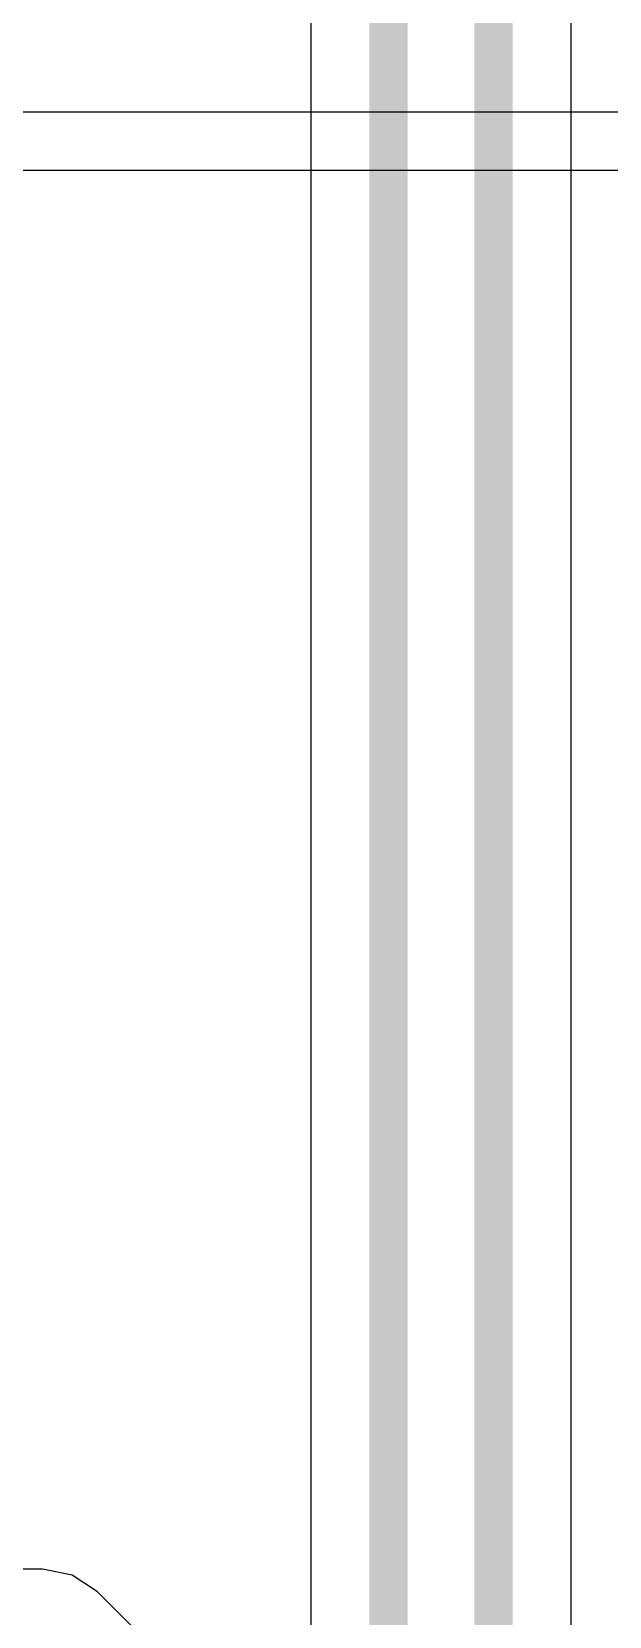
# Model space of a CAD drawing. Header units: inches. Extents: x 0 to 5379, y 0 to 5429.
# Drawn here: x 117.07 to 120.92, y 150.04 to 160.61 of the extents above; entities that cross this region are included whole.
import ezdxf

# ---------------------------------------------------------------- set-up
doc = ezdxf.new("R2010")
doc.units = ezdxf.units.IN
doc.layers.add('PWR', color=156, linetype='Continuous')
doc.layers.add('SIG 01', color=90, linetype='Continuous')

msp = doc.modelspace()

# ---------------------------------------------------------------- linework, layer by layer
at = {"layer": 'PWR'}
for p, q in [((130.443, 160.078), (97.235, 160.078)), ((97.235, 159.69), (130.443, 159.69))]:
    msp.add_line(p, q, dxfattribs=at)
at = {"layer": 'SIG 01'}
for p, q in [((120.667, 141.397), (120.667, 182.018)), ((118.93, 181.332), (118.93, 149.043)), ((117.14, 150.353), (101.24, 150.353)), ((117.338, 150.313), (117.14, 150.353)), ((117.506, 150.201), (117.338, 150.313)), ((118.742, 148.965), (117.506, 150.201))]:
    msp.add_line(p, q, dxfattribs=at)
for points in [[(120.149, 141.397, 0.254, 0.254, 0), (120.149, 182.133, 0.254, 0.254, 0)], [(119.448, 141.659, 0.254, 0.254, 0), (119.448, 181.546, 0.254, 0.254, 0)]]:
    msp.add_lwpolyline(points, format="xyseb", dxfattribs=at)

doc.saveas('drawing.dxf')
